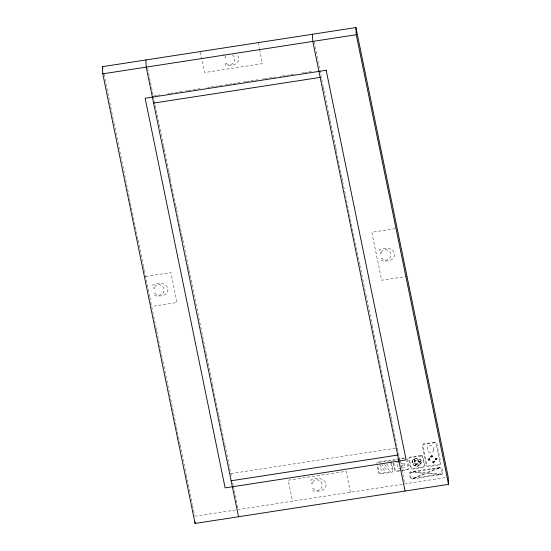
<?xml version="1.0" encoding="UTF-8"?>
<svg xmlns="http://www.w3.org/2000/svg" width="551" height="551" viewBox="0 0 551 551"><rect width="100%" height="100%" fill="white"/><g stroke="black" fill="none" stroke-linecap="round" stroke-linejoin="round"><path stroke-width="0.41" stroke-dasharray="2.75 2.07" d="M225.772 55.851L225.373 57.827L224.353 57.986L224.167 56.347M429.263 458.322L427.879 459.954L429.828 461.077M430.407 456.965L431.784 455.333L433.733 456.455M429.401 458.404L428.12 459.92L429.925 460.96M430.545 457.048L431.826 455.532L433.637 456.572M429.897 458.542L428.816 459.81L430.331 460.684M430.868 457.385L431.943 456.111L433.465 456.986M430.035 458.618L429.057 459.775L430.434 460.567M431.013 457.461L431.984 456.311L433.362 457.103M434.16 460.994L433.189 462.151L431.812 461.359M435.138 459.844L436.117 458.687L434.739 457.895M434.305 461.077L433.224 462.351L431.708 461.476M435.276 459.92L436.358 458.646L434.835 457.778M434.629 461.414L433.348 462.93L431.536 461.89M435.772 460.057L437.053 458.542L435.249 457.502M434.767 461.49L433.389 463.129L431.44 462.007M435.91 460.14L437.294 458.501L435.345 457.385M401.176 466.366L404.379 464.142L400.487 463.005M223.341 54.508L223.968 54.205M415.041 461.49L414.593 461.593L413.911 459.334L412.306 460.739L412.658 462.02L412.224 462.11L413.863 462.496M154.156 95.798L156.704 95.399M157.552 95.268L160.107 94.875M167.752 93.698L169.453 93.436M170.3 93.305L174.55 92.651M175.397 92.52L178.799 91.989M179.647 91.859L182.202 91.466M185.597 90.943L187.299 90.681M188.146 90.55L192.395 89.896M193.243 89.765L196.645 89.241M197.492 89.11L200.041 88.711M207.693 87.533L210.241 87.141M211.088 87.01L214.491 86.486M215.338 86.355L218.74 85.832M219.587 85.701L222.136 85.302M225.538 84.778L228.086 84.386M228.934 84.255L232.336 83.731M233.183 83.6L236.586 83.077M237.433 82.946L239.981 82.554M243.384 82.023L245.932 81.631M246.779 81.5L250.182 80.976M251.029 80.845L254.431 80.322M255.278 80.191L258.681 79.668M262.076 79.144L263.777 78.883M264.625 78.745L268.027 78.221M268.874 78.09L272.277 77.567M273.124 77.436L276.526 76.913M279.922 76.389L281.623 76.128M282.47 75.997L285.873 75.466M286.72 75.335L290.122 74.812M290.969 74.681L294.372 74.158M302.017 72.98L303.718 72.718M304.565 72.587L307.968 72.057M308.815 71.926L312.217 71.403M395.46 228.637L371.808 232.288L381.65 280.245L406.996 276.34M145.54 276.485L170.886 272.573L177.043 302.547L151.697 306.459M230.835 473.605L395.687 448.163M404.124 457.991L394.261 459.513A1.922 1.598 -2.4 0 0 392.691 460.822M405.075 458.466L394.378 460.113A1.192 0.985 -2.4 0 0 393.469 460.76M401.128 468.102L397.98 468.591L396.596 461.876M401.92 467.985L405.068 467.496L403.862 461.621M399.888 470.402L396.596 470.905A1.192 0.985 -2.4 0 1 395.225 470.12L393.738 462.874M400.708 470.272L407.285 469.259A1.192 0.985 -2.4 0 0 408.257 468.102L406.776 460.863M399.186 471.126L396.72 471.504A1.922 1.598 -2.4 0 1 394.502 470.23L393.015 462.992M402.478 470.616L407.409 469.858A1.922 1.598 -2.4 0 0 408.987 467.992L407.168 459.141A1.922 1.598 -2.4 0 0 407.086 458.873M194.765 516.28L446.551 477.421M414.173 465.395L415.674 464.824L415.082 463.033M397.374 462.103L399.709 462.785M232.419 54.955C239.168 59.315 230.228 69.054 225.944 62.614L224.946 62.766L225.69 65.28C231.861 67.587 243.797 61.588 236.861 54.818M413.849 465.209L413.154 463.467M389.419 470.451L383.565 463.343M386.823 464.259L389.922 468.026M381.34 463.687L387.195 470.802M379.605 464.617L384.97 471.139M380.355 468.577L382.745 471.484M314.022 41.786L323.196 86.459M323.368 87.299L323.885 89.827M324.057 90.667L328.031 110.035M328.21 110.875L328.727 113.403M328.899 114.243L329.415 116.771M329.588 117.611L330.111 120.139M330.283 120.979L334.946 143.715M335.118 144.555L335.642 147.083M335.814 147.923L336.33 150.451M336.503 151.291L341.172 174.02M341.344 174.867L341.861 177.388M342.033 178.235L342.55 180.756M342.722 181.603L359.665 264.115M359.837 264.955L365.885 294.427M366.057 295.267L372.104 324.739M372.276 325.579L378.33 355.051M378.503 355.891L384.55 385.356M384.722 386.203L385.239 388.724M385.418 389.571L390.769 415.668M390.948 416.515L391.465 419.035M391.637 419.883L399.792 459.61M399.93 460.292L404.599 483.034M391.238 461.6L393.049 470.451A1.922 1.598 -2.4 0 1 391.479 472.317L380.789 473.963A1.922 1.598 -2.4 0 1 378.571 472.689L377.084 465.443M390.845 463.322L392.326 470.561A1.192 0.985 -2.4 0 1 391.355 471.718L380.665 473.364A1.192 0.985 -2.4 0 1 379.295 472.572L377.807 465.333M258.164 42.634L259.376 48.509M259.549 49.349L262.476 63.62L204.545 72.56L201.955 59.969M350.457 492.25L346.152 471.27L288.221 480.21L292.526 501.19M200.406 52.414L201.783 59.129M147.64 68.324L153.309 95.929M153.357 96.163L163.378 144.996M163.551 145.836L164.067 148.364M164.246 149.204L168.22 168.572M168.392 169.412L168.909 171.94M169.081 172.78L169.598 175.308M169.777 176.148L170.293 178.676M170.466 179.516L175.128 202.251M175.308 203.092L175.824 205.619M175.996 206.46L176.513 208.987M176.685 209.828L182.044 235.931M182.216 236.772L182.739 239.299M182.911 240.14L188.27 266.243M188.442 267.083L188.959 269.611M189.131 270.451L206.067 352.964M206.239 353.804L212.293 383.276M212.466 384.116L218.513 413.587M218.685 414.428L224.732 443.899M224.904 444.74L231.689 477.786M232.722 482.807L233.204 485.155M233.376 485.996L237.185 504.551M237.35 505.363L237.874 507.898M104.029 74.24L107.659 91.921M107.831 92.761L113.878 122.232M114.05 123.073L137.213 235.897M137.385 236.744L137.902 239.265M138.074 240.112L143.432 266.209M143.604 267.056L144.128 269.577M144.3 270.424L149.658 296.521M149.817 297.299L155.878 326.833M156.05 327.673L156.567 330.201M156.746 331.041L162.793 360.512M162.965 361.353L179.901 443.865M180.074 444.712L186.121 474.177M186.3 475.024L192.347 504.489M192.519 505.329L194.593 515.433M391.148 461.332A1.922 1.598 -2.4 0 0 389.02 460.326L378.33 461.972A1.922 1.598 -2.4 0 0 376.726 463.563M377.89 462.792A1.192 0.985 -2.4 0 1 378.447 462.571L389.137 460.925A1.192 0.985 -2.4 0 1 390.37 461.394M412.182 460.705L412.499 461.945L411.735 462.103L413.897 462.62L415.454 461.29L414.683 461.462L414.125 459.004L412.182 460.705M154.659 287.567L154.638 288.304L153.619 288.455L153.371 286.107L152.606 284.984L153.233 284.674C170.7 278.062 174.212 298.718 154.962 295.756L154.211 293.242L155.21 293.091C157.242 297.168 164.666 294.744 163.943 290.17C164.79 284.86 155.892 282.14 154.659 287.567M312.761 482.724L312.741 483.461L311.721 483.62L311.473 481.271L310.709 480.141L311.336 479.838C328.802 473.226 332.315 493.875 313.064 490.913L312.314 488.406L313.312 488.248C315.344 492.325 322.762 489.901 322.046 485.328C322.893 480.024 313.987 477.304 312.761 482.724M381.32 252.585L381.299 253.322L380.28 253.481L380.032 251.132L379.267 250.002L379.894 249.699C397.361 243.087 400.88 263.736 381.623 260.775L380.872 258.267L381.871 258.109C383.902 262.186 391.327 259.762 390.604 255.189C391.451 249.885 382.552 247.165 381.32 252.585M414.311 459.141L414.51 460.195L416.859 460.726L417.431 458.893L415.33 458.46L414.311 459.141M414.435 459.162L414.614 460.113L416.77 460.595L417.272 458.969L415.33 458.57L414.435 459.162M421.391 462.675L419.903 464.245L418.464 463.054L420.034 461.745L421.391 462.675M421.522 462.668L419.903 464.397L418.285 463.054L420 461.628L421.219 462.041L421.522 462.668M433.616 449.644L433.12 451.675L431.206 452.578L428.926 452.323L427.817 450.539L427.362 448.3L427.927 446.22L429.746 445.38L431.791 445.621L433.155 447.405L433.616 449.644M418.533 460.98L418.409 461.366L417.933 459.989L419.153 459.011L419.029 459.382C421.625 459.183 422.286 463.605 418.533 460.98M418.622 461.111L418.416 461.759L417.789 459.961L419.394 458.673L419.187 459.307C421.99 459.348 422.39 463.77 418.622 461.111M415.819 464.851L414.118 465.492L412.995 463.398L415.172 462.902L415.819 464.851M417.045 464.114L414.772 465.719L417.252 466.277L418.65 465.437L419.215 465.905L418.657 464.1L416.473 463.639L417.045 464.114M417.224 464.107L415.22 465.705L417.506 466.174L418.657 465.292L418.98 465.561L418.553 464.19L416.893 463.839L417.224 464.107M424.911 473.343L412.231 478.543L414.627 478.172L426.164 473.44L438.878 474.432L441.268 474.06L427.3 472.972L439.98 467.771L437.584 468.136L426.047 472.875L413.333 471.876L410.943 472.248L424.911 473.343M434.594 442.157L423.905 443.81A1.922 1.598 -2.4 0 0 422.335 445.669L426.364 465.313A1.922 1.598 -2.4 0 0 428.582 466.587L439.271 464.941A1.922 1.598 -2.4 0 0 440.848 463.074L436.812 443.438A1.922 1.598 -2.4 0 0 434.594 442.157M434.718 442.756L424.029 444.409A1.192 0.985 -2.4 0 0 423.058 445.559L427.087 465.202A1.192 0.985 -2.4 0 0 428.458 465.988L439.147 464.341A1.192 0.985 -2.4 0 0 440.125 463.191L436.089 443.548A1.192 0.985 -2.4 0 0 434.718 442.756M420.881 455.408L410.192 457.055A1.922 1.598 -2.4 0 0 408.615 458.921L410.433 467.771A1.922 1.598 -2.4 0 0 412.651 469.046L423.34 467.4A1.922 1.598 -2.4 0 0 424.917 465.533L423.099 456.683A1.922 1.598 -2.4 0 0 420.881 455.408M421.005 456.008L410.316 457.661A1.192 0.985 -2.4 0 0 409.338 458.811L411.156 467.661A1.192 0.985 -2.4 0 0 412.527 468.446L423.216 466.8A1.192 0.985 -2.4 0 0 424.194 465.65L422.376 456.8A1.192 0.985 -2.4 0 0 421.005 456.008M439.767 467.338L410.97 471.78A1.922 1.598 -2.4 0 0 409.4 473.646L410.226 477.696A1.922 1.598 -2.4 0 0 412.451 478.977L441.241 474.528A1.922 1.598 -2.4 0 0 442.818 472.668L441.985 468.612A1.922 1.598 -2.4 0 0 439.767 467.338M439.891 467.937L411.094 472.379A1.192 0.985 -2.4 0 0 410.123 473.529L410.95 477.586A1.192 0.985 -2.4 0 0 412.327 478.378L441.117 473.929A1.192 0.985 -2.4 0 0 442.095 472.779L441.261 468.729A1.192 0.985 -2.4 0 0 439.891 467.937"/><path stroke-width="0.83" d="M102.472 66.664L355.925 27.55L448.225 477.166L448.528 484.336L195.075 523.45L102.775 73.834L102.472 66.664L102.817 68.345M102.775 73.834L356.235 34.72L355.925 27.55M153.612 103.099L320.165 77.395M231.138 480.775L397.691 455.071M356.235 34.72L448.528 484.336M405.075 491.044L312.782 41.428L312.479 34.258M238.521 516.742L146.229 67.132L145.925 59.956M195.006 521.859L195.075 523.45M326.178 70.287L145.14 98.223L225.125 487.89L406.163 459.947L326.178 70.287"/></g></svg>
